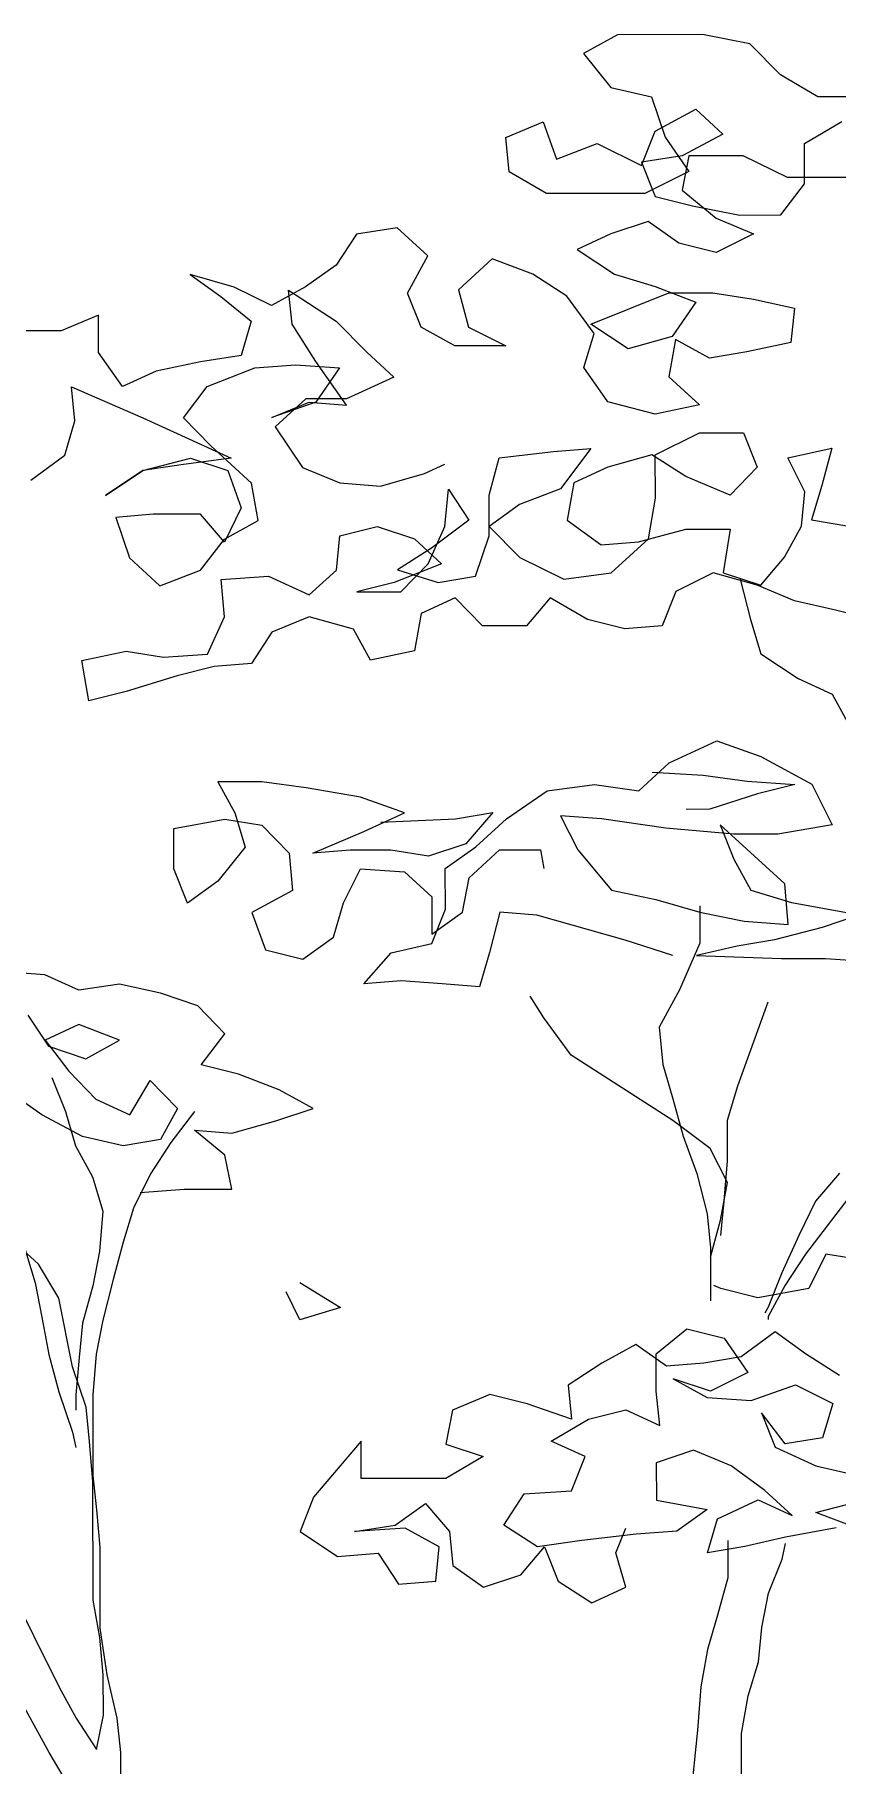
# Model space of a CAD drawing. Header units: inches. Extents: x 295786 to 300745, y 68261 to 70432.
# Drawn here: x 296194.31 to 296208.74, y 70323.54 to 70354.64 of the extents above; entities that cross this region are included whole.
import ezdxf

# ---------------------------------------------------------------- set-up
doc = ezdxf.new("R2010")
doc.units = ezdxf.units.IN
doc.header["$MEASUREMENT"] = 0
doc.layers.add('Tree', color=102, linetype='Continuous')

# ---------------------------------------------------------------- blocks, each defined once
blk = doc.blocks.new('T2')
at = {"layer": 'Tree'}
for p, q in [((-4.015, 286.928), (-2.498, 287.225)), ((-2.498, 287.225), (0.209, 287.222)), ((0.209, 287.222), (1.292, 286.626)), ((-4.99, 285.936), (-4.015, 286.928)), ((1.292, 286.626), (0.424, 285.534)), ((-6.182, 285.242), (-4.99, 285.936)), ((0.424, 285.534), (-0.876, 285.238)), ((-7.482, 285.243), (-6.182, 285.242)), ((-0.876, 285.238), (-1.31, 283.947)), ((-5.751, 283.753), (-6.941, 284.448)), ((-2.284, 284.842), (-3.151, 284.048)), ((-0.985, 284.146), (-2.284, 284.842)), ((2.589, 284.441), (2.155, 283.25)), ((3.78, 283.943), (2.589, 284.441)), ((-3.151, 284.048), (-1.852, 283.352)), ((-1.31, 283.947), (-2.069, 282.856)), ((-0.553, 283.053), (-0.985, 284.146)), ((3.671, 282.851), (3.78, 283.943)), ((-5.752, 282.462), (-5.751, 283.753)), ((-5.21, 282.66), (-3.802, 283.354)), ((-3.802, 283.354), (-2.069, 283.352)), ((-2.069, 283.352), (-1.853, 282.26)), ((-1.852, 283.352), (-0.553, 283.153)), ((0.856, 283.747), (-0.553, 283.053)), ((2.155, 283.25), (0.856, 283.747)), ((-2.069, 282.856), (-0.662, 282.16)), ((-0.553, 283.153), (-0.987, 282.061)), ((2.479, 282.157), (3.671, 282.851)), ((-8.026, 282.662), (-5.21, 282.66)), ((-4.995, 281.469), (-5.752, 282.462)), ((-1.853, 282.26), (-2.937, 281.368)), ((-2.179, 281.764), (-3.695, 281.467)), ((-0.987, 282.061), (-2.179, 281.764)), ((-0.662, 282.16), (2.479, 282.157)), ((-3.695, 281.467), (-4.995, 281.469)), ((-2.937, 281.368), (-4.129, 280.872)), ((-1.747, 280.572), (-0.771, 281.266)), ((-0.771, 281.266), (0.42, 280.868)), ((-4.129, 280.872), (-2.938, 280.275)), ((-2.938, 280.275), (-1.747, 280.572)), ((0.42, 280.868), (1.502, 280.371)), ((6.267, 280.168), (7.243, 281.061)), ((7.243, 281.061), (8.542, 280.862)), ((8.542, 280.862), (9.191, 279.868)), ((1.502, 280.371), (0.31, 279.578)), ((2.909, 279.576), (4.209, 280.071)), ((4.209, 280.071), (5.291, 279.077)), ((6.916, 278.977), (6.267, 280.168)), ((0.31, 279.578), (-0.99, 279.182)), ((1.826, 278.882), (2.909, 279.576)), ((9.191, 279.868), (10.165, 279.172)), ((12.44, 279.171), (13.848, 279.566)), ((13.848, 279.566), (12.872, 278.872)), ((-2.831, 278.985), (-4.131, 278.787)), ((-1.423, 278.984), (-2.831, 278.985)), ((-0.99, 279.182), (-2.29, 278.687)), ((1.067, 277.989), (-1.423, 278.984)), ((5.291, 279.077), (4.965, 277.886)), ((6.482, 277.885), (6.916, 278.977)), ((10.707, 279.073), (9.189, 278.081)), ((10.165, 279.172), (11.248, 278.576)), ((10.597, 277.981), (10.707, 279.073)), ((11.248, 278.576), (12.44, 279.171)), ((-4.131, 278.787), (-5.431, 278.491)), ((-5.431, 278.491), (-5.324, 277.398)), ((-2.29, 278.687), (-1.533, 277.594)), ((0.958, 277.691), (1.826, 278.882)), ((12.872, 278.872), (11.897, 278.079)), ((-0.126, 277.196), (1.067, 277.989)), ((4.965, 277.886), (3.773, 277.292)), ((5.398, 277.29), (6.482, 277.885)), ((9.189, 278.081), (8.214, 277.089)), ((9.838, 276.79), (10.597, 277.981)), ((11.897, 278.079), (12.221, 276.987)), ((16.77, 277.082), (16.771, 278.273)), ((16.771, 278.273), (17.962, 277.776)), ((-5.324, 277.398), (-3.916, 277.099)), ((-2.725, 276.9), (-1.642, 277.495)), ((-1.642, 277.495), (-1.426, 276.303)), ((-1.533, 277.594), (-0.126, 277.196)), ((1.282, 276.599), (0.958, 277.691)), ((3.773, 277.292), (5.398, 277.29)), ((17.962, 277.776), (19.261, 277.775)), ((-3.916, 277.099), (-2.725, 276.9)), ((8.214, 277.089), (7.346, 276.296)), ((8.862, 275.401), (9.838, 276.79)), ((10.488, 276.69), (9.08, 276.592)), ((11.787, 276.59), (10.488, 276.69)), ((12.221, 276.987), (13.52, 276.787)), ((13.52, 276.787), (14.928, 276.488)), ((16.01, 275.991), (16.77, 277.082)), ((-1.426, 276.303), (-2.402, 275.41)), ((0.523, 275.507), (1.282, 276.599)), ((7.346, 276.296), (8.862, 275.6)), ((9.08, 276.592), (9.837, 275.499)), ((13.303, 275.993), (11.787, 276.59)), ((14.928, 276.488), (16.01, 275.991)), ((8.862, 275.6), (10.162, 275.598)), ((10.162, 275.598), (11.135, 274.704)), ((14.06, 275), (13.303, 275.993)), ((17.635, 275.989), (15.36, 274.998)), ((17.525, 274.897), (17.635, 275.989)), ((-2.402, 275.41), (-0.994, 275.111)), ((-0.994, 275.111), (0.523, 275.507)), ((10.053, 275.499), (8.862, 275.401)), ((9.837, 275.499), (11.244, 275.002)), ((11.244, 275.002), (10.053, 275.499)), ((-3.811, 274.518), (-4.245, 273.426)), ((-2.403, 274.517), (-3.811, 274.518)), ((-0.995, 273.821), (-2.403, 274.517)), ((11.135, 274.704), (10.268, 273.414)), ((15.36, 274.998), (12.542, 273.71)), ((13.193, 274.107), (14.06, 275)), ((17.849, 273.805), (17.525, 274.897)), ((-5.219, 273.725), (-6.627, 274.024)), ((-6.627, 274.024), (-6.303, 272.833)), ((2.254, 273.917), (1.063, 274.018)), ((1.063, 274.018), (2.036, 272.726)), ((11.892, 272.917), (13.193, 274.107)), ((-5.762, 272.633), (-5.219, 273.725)), ((-4.245, 273.426), (-3.379, 272.532)), ((-1.971, 273.127), (-0.887, 273.821)), ((-0.997, 272.431), (-0.995, 273.821)), ((-0.887, 273.821), (0.52, 273.422)), ((0.52, 273.422), (1.603, 272.925)), ((3.986, 273.717), (2.254, 273.917)), ((4.31, 272.526), (3.986, 273.717)), ((6.369, 273.219), (5.719, 273.517)), ((10.268, 273.414), (9.076, 272.919)), ((12.542, 273.71), (14.058, 273.51)), ((13.842, 273.709), (12.65, 273.313)), ((15.358, 273.311), (13.842, 273.709)), ((14.058, 273.51), (15.358, 273.311)), ((18.932, 273.01), (17.849, 273.805)), ((-6.303, 272.833), (-5.979, 271.74)), ((-3.379, 272.532), (-1.971, 273.127)), ((1.603, 272.925), (1.818, 271.734)), ((7.776, 272.821), (6.369, 273.219)), ((9.076, 272.919), (7.776, 272.821)), ((11.674, 271.725), (11.892, 272.917)), ((12.65, 273.313), (12.216, 272.122)), ((15.358, 273.311), (16.548, 272.515)), ((16.548, 272.515), (15.358, 273.311)), ((-5.655, 271.541), (-5.762, 272.633)), ((-0.781, 271.14), (-0.997, 272.431)), ((2.036, 272.726), (3.335, 272.229)), ((4.309, 271.235), (4.31, 272.526)), ((5.61, 272.723), (4.959, 271.731)), ((5.717, 271.532), (5.61, 272.723)), ((-5.979, 271.74), (-7.171, 271.543)), ((1.818, 271.734), (0.735, 270.94)), ((3.335, 272.229), (4.309, 271.533)), ((4.959, 271.731), (6.15, 270.837)), ((12.756, 271.129), (11.674, 271.725)), ((12.216, 272.122), (12.756, 271.03)), ((12.756, 271.03), (13.515, 271.922)), ((13.515, 271.922), (15.032, 271.921)), ((15.032, 271.921), (16.223, 271.821)), ((16.223, 271.821), (15.788, 270.531)), ((-5.114, 270.548), (-5.655, 271.541)), ((-1.972, 271.439), (-3.38, 271.44)), ((-3.38, 271.44), (-3.165, 270.05)), ((-0.457, 271.041), (-1.972, 271.439)), ((4.309, 271.533), (3.333, 270.541)), ((4.741, 269.944), (4.309, 271.235)), ((6.257, 270.34), (5.717, 271.532)), ((7.883, 271.53), (6.691, 271.134)), ((9.074, 271.231), (7.883, 271.53)), ((9.181, 270.139), (9.074, 271.231)), ((0.409, 270.047), (-0.781, 271.14)), ((0.735, 270.94), (-0.457, 271.041)), ((6.691, 271.134), (5.824, 270.34)), ((6.15, 270.837), (7.232, 270.141)), ((13.514, 270.135), (12.756, 271.129)), ((-4.357, 269.654), (-5.114, 270.548)), ((3.333, 270.541), (1.925, 269.847)), ((5.824, 270.34), (7.34, 269.743)), ((7.232, 270.141), (5.932, 269.745)), ((7.123, 269.446), (6.257, 270.34)), ((10.047, 269.344), (9.181, 270.139)), ((14.813, 269.638), (13.514, 270.135)), ((15.788, 270.531), (14.813, 269.638)), ((-5.44, 269.159), (-4.249, 269.654)), ((-3.165, 270.05), (-4.357, 269.654)), ((-4.249, 269.654), (-2.84, 270.05)), ((-3.707, 269.852), (-4.033, 268.562)), ((-2.84, 270.05), (-1.65, 269.453)), ((1.925, 269.847), (0.409, 270.047)), ((5.932, 269.745), (4.741, 269.944)), ((7.34, 269.743), (8.531, 269.445)), ((11.347, 269.939), (10.047, 269.344)), ((12.863, 269.838), (11.347, 269.939)), ((12.754, 268.647), (12.863, 269.838)), ((-6.74, 268.862), (-5.44, 269.159)), ((-1.65, 269.453), (-1.217, 268.361)), ((1.165, 268.557), (2.357, 269.251)), ((2.357, 269.251), (3.115, 268.357)), ((4.523, 268.356), (5.39, 269.249)), ((5.39, 269.249), (6.472, 268.751)), ((8.531, 269.445), (7.123, 269.446)), ((-7.932, 268.565), (-6.74, 268.862)), ((-4.033, 268.562), (-4.359, 267.47)), ((-0.026, 268.26), (1.165, 268.557)), ((6.472, 268.751), (6.688, 267.56)), ((8.638, 268.253), (10.046, 268.649)), ((10.046, 268.649), (11.237, 268.152)), ((13.294, 267.455), (12.754, 268.647)), ((-1.217, 268.361), (-0.026, 268.26)), ((3.115, 268.357), (4.523, 268.356)), ((8.096, 267.261), (8.638, 268.253)), ((11.237, 268.152), (11.886, 267.158)), ((-4.359, 267.47), (-5.551, 266.677)), ((6.688, 267.56), (8.096, 267.261)), ((14.702, 267.355), (13.294, 267.455)), ((15.894, 267.552), (14.702, 267.355)), ((17.301, 267.253), (15.894, 267.552)), ((11.886, 267.158), (13.077, 267.058)), ((13.077, 267.058), (14.268, 266.759)), ((14.268, 266.759), (15.892, 266.262)), ((17.083, 265.963), (17.301, 267.253)), ((-5.551, 266.677), (-6.635, 266.181)), ((15.892, 266.262), (17.083, 265.963)), ((-6.635, 266.181), (-7.177, 265.189)), ((-2.954, 264.689), (-4.362, 264.194)), ((-1.438, 263.993), (-2.954, 264.689)), ((-4.362, 264.194), (-5.988, 263.302)), ((-0.465, 263.098), (-1.438, 263.993)), ((-2.522, 263.597), (-3.93, 263.399)), ((-0.897, 263.694), (-2.522, 263.597)), ((-5.988, 263.302), (-6.639, 262.012)), ((-3.93, 263.399), (-5.446, 263.301)), ((-5.446, 263.301), (-4.255, 263.002)), ((-4.255, 263.002), (-2.739, 262.505)), ((0.944, 263.296), (-0.465, 263.098)), ((2.46, 263.096), (0.944, 263.296)), ((3.758, 262.201), (2.46, 263.096)), ((7.008, 262.397), (8.416, 262.892)), ((8.416, 262.892), (10.149, 263.189)), ((10.149, 263.189), (11.557, 263.386)), ((11.557, 263.386), (12.965, 263.385)), ((12.965, 263.385), (12.423, 262.393)), ((-2.739, 262.505), (-1.981, 262.504)), ((5.383, 262.2), (4.192, 262.4)), ((4.192, 262.4), (5.057, 261.406)), ((8.307, 261.8), (7.008, 262.397)), ((12.423, 262.393), (12.097, 261.301)), ((-6.639, 262.012), (-4.906, 261.712)), ((-5.125, 260.124), (-3.065, 262.009)), ((-3.065, 262.009), (-3.499, 260.917)), ((-3.498, 261.711), (-1.332, 261.908)), ((-1.332, 261.908), (0.726, 262.204)), ((0.726, 262.204), (2.026, 262.302)), ((2.026, 262.302), (1.483, 261.211)), ((4.732, 261.307), (3.758, 262.201)), ((7.765, 262.099), (5.383, 262.2)), ((9.931, 261.104), (8.307, 261.8)), ((11.556, 261.996), (10.689, 261.104)), ((12.747, 262.194), (11.556, 261.996)), ((14.372, 261.895), (12.747, 262.194)), ((14.37, 260.604), (14.372, 261.895)), ((-4.906, 261.712), (-3.498, 261.711)), ((5.706, 260.611), (4.732, 261.307)), ((5.057, 261.406), (6.248, 261.008)), ((12.097, 261.301), (12.962, 260.208)), ((-3.499, 260.917), (-4.042, 259.925)), ((1.483, 261.211), (0.399, 259.921)), ((2.674, 261.21), (2.565, 260.614)), ((3.974, 261.208), (2.674, 261.21)), ((4.948, 260.314), (3.974, 261.208)), ((6.248, 261.008), (7.44, 261.206)), ((7.44, 261.206), (8.739, 261.204)), ((8.739, 261.204), (9.931, 261.104)), ((10.689, 261.104), (10.579, 259.912)), ((-5.234, 258.833), (-5.125, 260.124)), ((5.163, 259.222), (4.948, 260.314)), ((5.705, 259.321), (5.706, 260.611)), ((7.006, 260.511), (6.139, 259.717)), ((8.414, 260.609), (7.006, 260.511)), ((8.954, 259.517), (8.414, 260.609)), ((12.962, 260.208), (13.936, 259.512)), ((13.936, 259.512), (14.37, 260.604)), ((-4.042, 259.925), (-5.342, 259.529)), ((-1.01, 259.624), (-2.418, 259.228)), ((0.399, 259.921), (-1.01, 259.624)), ((6.139, 259.717), (6.137, 258.526)), ((10.579, 259.912), (11.878, 259.216)), ((-5.342, 259.529), (-7.508, 259.133)), ((-7.508, 259.133), (-6.317, 258.735)), ((-2.418, 259.228), (-3.826, 258.932)), ((-2.418, 259.427), (-2.419, 258.235)), ((-0.036, 258.333), (2.781, 259.125)), ((2.781, 259.125), (3.972, 259.223)), ((3.972, 259.223), (4.296, 257.932)), ((6.137, 258.526), (5.163, 259.222)), ((6.137, 258.228), (5.705, 259.321)), ((9.278, 258.424), (8.954, 259.517)), ((11.878, 259.216), (11.444, 258.025)), ((-6.317, 258.735), (-4.801, 258.337)), ((-3.826, 258.932), (-5.234, 258.833)), ((-4.801, 258.337), (-3.61, 258.137)), ((-3.61, 258.137), (-2.311, 257.838)), ((-2.419, 258.235), (-1.771, 256.746)), ((-1.553, 257.838), (-0.036, 258.333)), ((4.296, 257.932), (4.619, 256.84)), ((7.436, 257.929), (6.137, 258.228)), ((8.302, 256.936), (7.436, 257.929)), ((10.252, 257.728), (9.278, 258.424)), ((11.444, 258.025), (10.252, 257.728)), ((-6.427, 257.742), (-7.835, 257.644)), ((-5.019, 257.741), (-6.427, 257.742)), ((-2.311, 257.838), (-5.019, 257.741)), ((4.619, 256.84), (5.811, 256.938)), ((5.811, 256.938), (7.111, 257.036)), ((7.111, 257.036), (8.302, 256.936)), ((14.8, 256.633), (16.1, 256.929)), ((16.1, 256.929), (17.399, 256.73)), ((17.399, 256.73), (18.483, 257.225)), ((18.483, 257.225), (19.782, 257.323)), ((-4.587, 256.351), (-3.615, 253.67)), ((-1.771, 256.746), (-1.122, 255.554)), ((2.561, 255.849), (2.995, 256.543)), ((13.608, 256.236), (14.8, 256.633)), ((1.693, 254.658), (2.561, 255.849)), ((12.741, 255.344), (13.608, 256.236)), ((19.023, 255.934), (18.372, 254.942)), ((-1.122, 255.554), (-1.231, 254.363)), ((13.498, 254.35), (12.741, 255.344)), ((16.098, 255.142), (17.398, 255.638)), ((17.398, 255.638), (18.48, 255.14)), ((-1.558, 252.576), (1.693, 254.658)), ((17.18, 254.546), (16.098, 255.142)), ((18.372, 254.942), (17.18, 254.546)), ((18.48, 255.14), (17.721, 254.148)), ((-1.231, 254.363), (-1.557, 253.271)), ((11.006, 253.558), (12.306, 254.053)), ((12.306, 254.053), (13.498, 254.35)), ((17.721, 254.148), (16.854, 253.255)), ((-3.615, 253.67), (-3.291, 252.577)), ((9.922, 252.963), (11.006, 253.558)), ((15.122, 253.853), (14.254, 252.96)), ((15.771, 252.76), (15.122, 253.853)), ((18.263, 253.949), (17.828, 252.857)), ((-1.557, 253.271), (-1.883, 252.08)), ((11.113, 252.565), (9.922, 252.963)), ((14.254, 252.96), (14.795, 251.967)), ((16.854, 253.255), (15.771, 252.76)), ((18.586, 252.758), (19.562, 253.452)), ((-3.291, 252.577), (-3.292, 251.287)), ((-2.75, 251.683), (-1.558, 252.576)), ((12.521, 252.167), (11.113, 252.565)), ((13.713, 252.861), (14.47, 251.868)), ((17.286, 252.064), (18.586, 252.758)), ((17.828, 252.857), (17.502, 251.766)), ((-1.883, 252.08), (-2.318, 250.889)), ((13.712, 252.265), (12.521, 252.167)), ((12.737, 251.472), (13.712, 252.265)), ((14.47, 251.868), (15.119, 250.874)), ((14.795, 251.967), (15.986, 251.767)), ((15.986, 251.767), (17.286, 252.064)), ((-8.058, 251.291), (-5.786, 248.311)), ((-3.293, 250.592), (-2.75, 251.683)), ((-3.292, 251.287), (-3.185, 249.996)), ((12.519, 250.38), (12.737, 251.472)), ((17.502, 251.766), (16.96, 250.773)), ((-6.867, 250.893), (-6.109, 249.999)), ((-2.318, 250.889), (-2.644, 249.599)), ((15.119, 250.874), (15.659, 249.782)), ((16.96, 250.773), (16.634, 249.682)), ((-3.077, 249.4), (-3.293, 250.592)), ((14.035, 250.379), (12.519, 250.38)), ((15.443, 250.278), (14.035, 250.379)), ((-6.109, 249.999), (-5.569, 248.906)), ((-3.185, 249.996), (-3.078, 248.904)), ((15.659, 249.782), (15.983, 248.689)), ((16.634, 249.682), (16.741, 248.391)), ((-2.754, 248.209), (-3.077, 249.4)), ((-2.644, 249.599), (-2.753, 248.507)), ((19.45, 249.58), (18.798, 247.396)), ((-5.569, 248.906), (-5.029, 247.714)), ((15.983, 248.689), (16.307, 247.498)), ((18.69, 247.992), (19.557, 248.786)), ((-7.627, 248.114), (-6.436, 248.311)), ((-6.436, 248.311), (-5.896, 247.219)), ((-5.786, 248.311), (-5.137, 247.317)), ((-2.753, 248.507), (-2.755, 246.819)), ((16.741, 248.391), (16.956, 247.299)), ((18.039, 246.901), (18.69, 247.992)), ((-5.029, 247.714), (-4.597, 246.622)), ((16.307, 247.498), (16.63, 246.207)), ((-5.896, 247.219), (-4.271, 246.919)), ((-5.137, 247.317), (-4.597, 246.324)), ((-4.271, 246.919), (-3.08, 247.216)), ((-3.08, 247.216), (-2.863, 247.315)), ((10.35, 247.404), (9.05, 246.61)), ((10.349, 246.212), (10.783, 247.105)), ((16.956, 247.299), (17.28, 246.107)), ((17.604, 244.717), (18.039, 246.901)), ((18.798, 247.396), (18.58, 246.305)), ((-4.597, 246.622), (-4.488, 246.423)), ((-4.597, 246.324), (-4.597, 246.225)), ((9.05, 246.61), (10.349, 246.212)), ((-5.789, 245.134), (-4.814, 245.828)), ((-4.814, 245.828), (-3.732, 245.033)), ((-1.998, 245.925), (-3.19, 245.628)), ((-1.024, 245.13), (-1.998, 245.925)), ((16.63, 246.207), (16.846, 245.115)), ((17.28, 246.107), (17.387, 245.015)), ((18.58, 246.305), (18.362, 245.113)), ((-3.19, 245.628), (-3.949, 244.536)), ((-1.349, 244.733), (-0.374, 245.427)), ((-0.374, 245.427), (0.709, 244.83)), ((-6.873, 244.44), (-5.789, 245.134)), ((-3.732, 245.033), (-2.541, 244.833)), ((-2.541, 244.833), (-1.349, 244.733)), ((-1.025, 243.938), (-1.024, 245.13)), ((0.709, 244.83), (1.791, 244.135)), ((16.846, 245.115), (16.953, 243.824)), ((17.169, 243.427), (17.604, 244.717)), ((17.387, 245.015), (17.494, 243.824)), ((18.362, 245.113), (18.036, 243.922)), ((-5.465, 244.141), (-6.657, 243.546)), ((-4.058, 243.643), (-5.465, 244.141)), ((-3.949, 244.536), (-2.758, 243.94)), ((-2.758, 243.94), (-1.566, 244.336)), ((-1.566, 244.336), (-2.65, 243.741)), ((1.791, 244.135), (1.681, 243.043)), ((-2.65, 243.741), (-4.058, 243.643)), ((-1.135, 242.846), (-1.025, 243.938)), ((3.09, 243.538), (4.282, 243.835)), ((4.282, 243.835), (5.472, 243.337)), ((16.953, 243.824), (16.95, 241.243)), ((17.494, 243.824), (17.494, 243.327)), ((18.036, 243.922), (17.602, 242.632)), ((-6.657, 243.546), (-6.334, 242.454)), ((-5.142, 242.254), (-4.383, 243.246)), ((-4.383, 243.246), (-4.818, 242.155)), ((-0.051, 243.342), (-1.135, 242.846)), ((1.14, 243.043), (-0.051, 243.342)), ((2.331, 242.347), (1.14, 243.043)), ((1.681, 243.043), (3.09, 243.538)), ((5.472, 243.337), (5.688, 242.245)), ((17.06, 242.335), (17.169, 243.427)), ((-6.334, 242.454), (-5.142, 242.254)), ((17.602, 242.632), (17.493, 242.136)), ((-4.818, 242.155), (-6.118, 241.56)), ((-3.41, 241.558), (-2.218, 242.053)), ((-2.218, 242.053), (-1.027, 241.655)), ((1.247, 241.852), (2.331, 242.347)), ((5.688, 242.245), (4.496, 241.849)), ((8.394, 241.151), (8.396, 242.342)), ((8.396, 242.342), (9.91, 240.554)), ((16.95, 241.044), (17.06, 242.335)), ((-6.118, 241.56), (-7.418, 241.263)), ((-4.494, 240.764), (-3.41, 241.558)), ((-1.027, 241.655), (-1.029, 240.464)), ((1.679, 240.759), (1.247, 241.852)), ((4.496, 241.849), (5.687, 241.153)), ((5.687, 241.153), (8.394, 241.151)), ((16.95, 241.243), (16.841, 240.151)), ((16.946, 237.272), (16.95, 241.044)), ((-6.119, 240.071), (-7.31, 240.37)), ((-5.361, 239.971), (-4.494, 240.764)), ((-4.278, 240.466), (-5.361, 239.971)), ((-2.979, 239.87), (-4.278, 240.466)), ((-1.029, 240.464), (-2.653, 240.167)), ((3.195, 240.659), (1.679, 240.759)), ((3.844, 239.665), (3.195, 240.659)), ((6.336, 240.358), (5.577, 239.465)), ((7.31, 239.662), (6.336, 240.358)), ((9.91, 240.554), (10.342, 239.461)), ((-7.419, 239.575), (-6.119, 240.071)), ((-2.655, 238.777), (-2.979, 239.87)), ((-2.653, 240.167), (-1.679, 239.471)), ((16.841, 240.151), (16.731, 238.96)), ((-6.77, 239.575), (-5.145, 239.276)), ((-5.145, 239.276), (-3.846, 238.977)), ((-3.304, 239.175), (-3.305, 237.984)), ((-1.679, 239.471), (-0.38, 239.371)), ((-0.38, 239.371), (1.353, 239.171)), ((0.269, 238.775), (-0.055, 239.569)), ((1.353, 239.171), (2.76, 238.971)), ((2.76, 238.971), (3.844, 239.665)), ((5.577, 239.465), (5.467, 238.373)), ((5.901, 238.969), (6.985, 239.563)), ((6.985, 239.563), (8.609, 239.463)), ((8.609, 239.463), (7.31, 239.662)), ((10.342, 239.461), (9.15, 238.668)), ((-5.038, 238.581), (-5.146, 239.077)), ((-4.606, 237.488), (-5.038, 238.581)), ((-3.846, 238.977), (-2.655, 238.777)), ((-0.057, 237.683), (0.269, 238.775)), ((2.544, 238.971), (2.11, 237.88)), ((3.301, 238.077), (2.544, 238.971)), ((6.008, 237.877), (5.901, 238.969)), ((7.85, 238.768), (7.2, 237.776)), ((9.15, 238.668), (7.85, 238.768)), ((16.731, 238.96), (16.729, 236.378)), ((4.492, 237.679), (3.301, 238.077)), ((5.467, 238.373), (4.492, 237.679)), ((-4.39, 236.396), (-4.606, 237.488)), ((-3.305, 237.984), (-2.982, 236.792)), ((1.026, 237.186), (-0.057, 237.683)), ((2.11, 237.88), (1.026, 237.186)), ((7.2, 237.776), (6.008, 237.877)), ((19.654, 237.766), (18.027, 234.491)), ((16.729, 236.081), (16.946, 237.272)), ((-4.283, 235.304), (-4.39, 236.396)), ((-2.982, 236.792), (-2.658, 235.7)), ((16.729, 236.378), (16.511, 234.889)), ((16.619, 234.889), (16.729, 236.081)), ((-3.959, 234.212), (-4.283, 235.304)), ((-2.658, 235.7), (-2.443, 234.508)), ((16.511, 234.889), (16.185, 233.5)), ((16.618, 233.599), (16.619, 234.889)), ((-3.744, 233.02), (-3.959, 234.212)), ((-2.443, 234.508), (-2.336, 233.118)), ((18.027, 234.491), (17.484, 233.499)), ((18.349, 232.406), (19.434, 234.391)), ((-2.336, 233.118), (-2.121, 230.934)), ((16.185, 233.5), (16.075, 232.408)), ((16.833, 232.506), (16.618, 233.599)), ((17.484, 233.499), (16.833, 232.506)), ((-3.754, 223.092), (-3.744, 233.02)), ((16.075, 232.408), (16.074, 231.216)), ((17.699, 231.314), (18.349, 232.406))]:
    blk.add_line(p, q, dxfattribs=at)

msp = doc.modelspace()

# ---------------------------------------------------------------- block references
at = {"layer": 'Tree', "xscale": -0.5632000000000001, "yscale": 0.5632000000000001, "zscale": 0.5632000000000001}
msp.add_blockref('T2', (296204.90782938, 70192.87553544), dxfattribs=at)

doc.saveas('drawing.dxf')
